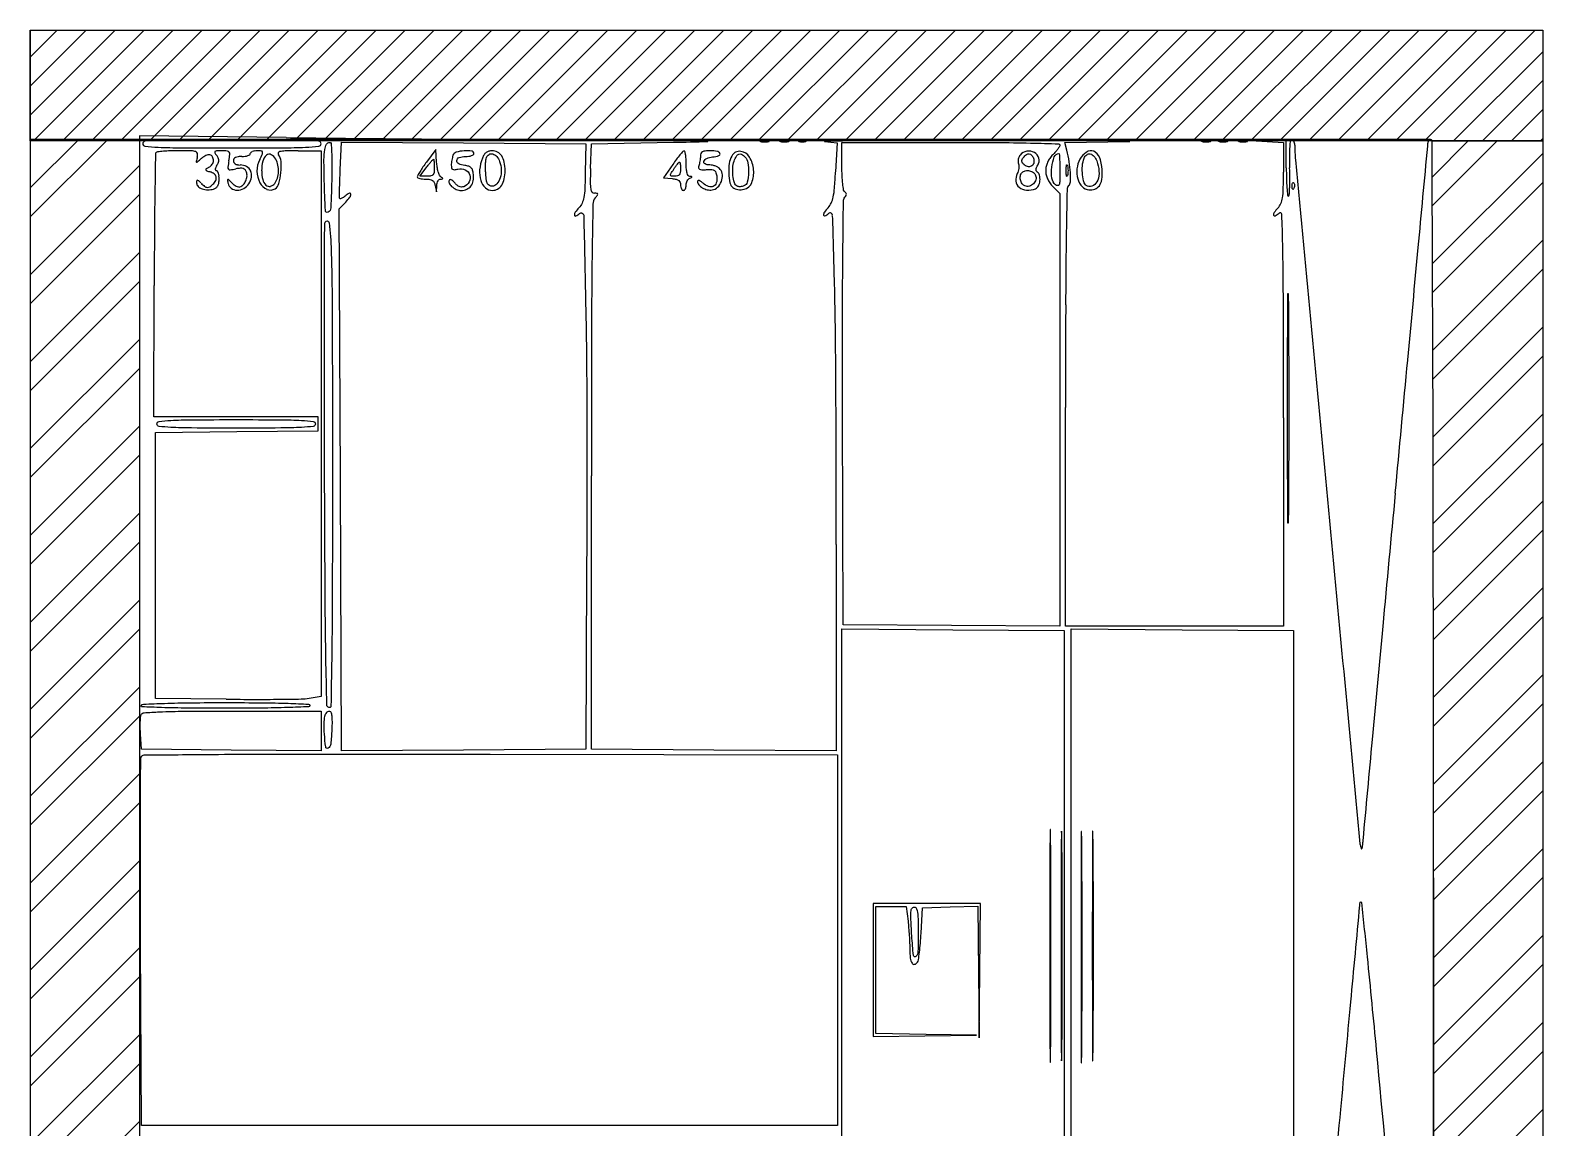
# Model space of a CAD drawing. Header units: inches. Extents: x -279 to 561, y -345 to 342.
# Drawn here: x -248.287 to -245.519, y -284.789 to -282.78 of the extents above; entities that cross this region are included whole.
import ezdxf

# ---------------------------------------------------------------- set-up
doc = ezdxf.new("R2010")
doc.units = ezdxf.units.IN
doc.header["$LTSCALE"] = 0.5
doc.header["$MEASUREMENT"] = 0
doc.layers.add('0_Hatch_Pattern', color=7, linetype='Continuous')
doc.layers.add('model', color=250, linetype='Continuous')

msp = doc.modelspace()

# ---------------------------------------------------------------- hatches: boundary and pattern name
at = {"layer": '0_Hatch_Pattern', "ltscale": 0.5, "transparency": 33554572}
h = msp.add_hatch(dxfattribs=at)
h.set_pattern_fill('ANSI31', color=256, scale=0.3)
h.set_pattern_definition([(45, (-31.89357, -25.547862), (-0.0265165043, 0.0265165043), [])])
h.paths.add_polyline_path([(-248.2866, -282.7799), (-248.2866, -282.9825), (-245.5187, -282.9825), (-245.5187, -282.7799)])
h = msp.add_hatch(dxfattribs=at)
h.set_pattern_fill('ANSI32', color=256, scale=0.3)
h.set_pattern_definition([(45, (-31.89357, -24.99156), (-0.079549513, 0.079549513), []), (45, (-31.84054, -24.99156), (-0.079549513, 0.079549513), [])])
h.paths.add_polyline_path([(-248.0866, -282.9799), (-248.2866, -282.9799), (-248.2866, -285.8107), (-248.0866, -285.8107)])
h.paths.add_polyline_path([(-245.5187, -282.9825), (-245.7213, -282.9825, -0.000029), (-245.72, -283.3192, -0.000709), (-245.719, -283.7348, -0.000249), (-245.7187, -284.3312), (-245.7187, -285.8107), (-245.5187, -285.8107)])

# ---------------------------------------------------------------- linework, layer by layer
at = {"ltscale": 0.5}
for p, q in [((-248.2866, -282.7799), (-248.2866, -286.0107)), ((-248.2866, -282.7799), (-245.5187, -282.7799)), ((-245.5187, -282.7799), (-245.5187, -286.0107)), ((-245.7239, -282.9799), (-248.2866, -282.9799)), ((-248.2866, -282.9799), (-245.7239, -282.9799)), ((-248.0866, -282.973), (-248.0866, -285.8107)), ((-245.7187, -284.3315), (-245.7187, -285.8107))]:
    msp.add_line(p, q, dxfattribs=at)
for p, q in [((-246.0204, -282.9809), (-246.0528, -282.9819)), ((-246.0528, -282.9819), (-246.023, -282.9837)), ((-246.023, -282.9837), (-245.9932, -282.9856)), ((-245.988, -282.9799), (-246.0204, -282.9809)), ((-245.9932, -282.9856), (-245.9932, -283.0399)), ((-245.988, -283.0317), (-245.988, -282.9799)), ((-247.7965, -283.0006), (-247.7544, -283.0006)), ((-247.7544, -283.0006), (-247.7544, -283.5002)), ((-248.0602, -283.4875), (-248.0598, -283.2472)), ((-247.9099, -283.4875), (-248.0602, -283.4875)), ((-247.7596, -283.4875), (-247.9099, -283.4875)), ((-247.7596, -283.5004), (-247.7596, -283.4875)), ((-246.3921, -283.8708), (-246.3921, -283.4704)), ((-245.9932, -283.4895), (-245.9932, -283.8708)), ((-248.0574, -283.516), (-247.9085, -283.5147)), ((-248.0574, -283.7595), (-248.0574, -283.516)), ((-247.9085, -283.5147), (-247.7596, -283.5133)), ((-247.7596, -283.5133), (-247.7596, -283.5004)), ((-247.7544, -283.5002), (-247.7544, -283.9997)), ((-247.2597, -284.0962), (-247.2597, -283.5958)), ((-246.8116, -283.7215), (-246.8116, -284.0989)), ((-248.0574, -284.0029), (-248.0574, -283.7595)), ((-246.1926, -283.8708), (-246.3921, -283.8708)), ((-245.9932, -283.8708), (-246.1926, -283.8708)), ((-247.9279, -284.0045), (-248.0574, -284.0029)), ((-247.7544, -283.9997), (-247.7764, -284.0029)), ((-247.0357, -284.0975), (-247.2597, -284.0962)), ((-246.8116, -284.0989), (-247.0357, -284.0975)), ((-245.7187, -285.6839), (-245.7187, -284.3319))]:
    msp.add_line(p, q)
msp.add_lwpolyline([(-245.9101, -284.9879, 0.000024), (-245.8883, -284.7555, 0.000039), (-245.8699, -284.5587, 0.000002), (-245.8534, -284.3816, 0.006309), (-245.853, -284.3767, -0.915989), (-245.8505, -284.3767, -0.001803), (-245.8401, -284.4759, -0.001475), (-245.8234, -284.6472, -0.000187), (-245.7887, -285.0167, -0.000215)], format="xyb")
msp.add_lwpolyline([(-248.2866, -282.7799), (-245.5187, -282.7799), (-245.5187, -282.9825), (-248.2866, -282.9825)], close=True, dxfattribs=at)
for points in [[(-247.2709, -283.0405, -0.006215), (-247.2717, -283.0702, -0.034433), (-247.2735, -283.086, -0.06516), (-247.2768, -283.0964, -0.078023), (-247.2825, -283.1049, 0.030832), (-247.2893, -283.1132, 0.191374), (-247.2907, -283.1184, 0.521327), (-247.2881, -283.1198, 0.052962), (-247.2812, -283.1152, -0.626556), (-247.2738, -283.1185, -0.001311), (-247.2702, -283.2801, -0.004386), (-247.268, -283.4856, -0.001705), (-247.2685, -283.7698), (-247.2701, -284.0962), (-247.4935, -284.0975), (-247.7169, -284.0989), (-247.7191, -283.6028), (-247.7214, -283.1068), (-247.7093, -283.0944, 0.029509), (-247.7016, -283.0854, 0.18901), (-247.7, -283.0798, 0.537082), (-247.7027, -283.0783, 0.04936), (-247.7104, -283.0835, -0.023749), (-247.7136, -283.0859, -0.038019), (-247.7165, -283.0876, -0.044535), (-247.7189, -283.0885, -0.297116), (-247.72, -283.0881, -0.174564), (-247.7207, -283.0863, -0.001541), (-247.7205, -283.0718, -0.005086), (-247.7201, -283.0551, -0.003232), (-247.7193, -283.0355), (-247.7169, -282.985), (-247.4935, -282.9863), (-247.2701, -282.9877)], [(-246.4024, -282.99, -0.136446), (-246.4032, -282.9927, -0.021006), (-246.4062, -282.9973, -0.022135), (-246.4104, -283.0026, -0.017608), (-246.4154, -283.0079, 0.043934), (-246.4209, -283.0144, 0.047358), (-246.4249, -283.0217, 0.049221), (-246.4275, -283.0293, 0.055998), (-246.4283, -283.0369, 0.055998), (-246.4275, -283.0445, 0.049221), (-246.4249, -283.0521, 0.047358), (-246.4209, -283.0593, 0.043934), (-246.4154, -283.0658), (-246.4024, -283.0788), (-246.4024, -283.4749), (-246.4024, -283.871), (-246.6006, -283.8696), (-246.7987, -283.8683), (-246.7999, -283.4802, -0.000877), (-246.8001, -283.3071, -0.002515), (-246.7995, -283.1869, -0.000575), (-246.7984, -283.0928, -0.171642), (-246.7958, -283.0857, 0.049512), (-246.7937, -283.0826, 0.126872), (-246.793, -283.08, 0.159766), (-246.7938, -283.0778, 0.093662), (-246.7959, -283.0759, -0.21498), (-246.7981, -283.0726, -0.013835), (-246.7997, -283.061, -0.017754), (-246.8009, -283.0462, -0.010963), (-246.8013, -283.0288), (-246.8013, -282.9851), (-246.6019, -282.9851, -0.001884), (-246.5187, -282.9854, -0.004313), (-246.456, -282.9864, -0.000911), (-246.4046, -282.9878, -0.40591)], [(-246.142, -282.9835, 0.037336), (-246.1381, -282.9842, 0.029507), (-246.1337, -282.9844, 0.030339), (-246.1296, -282.9841, 0.06278), (-246.1265, -282.9833, 0.31318), (-246.1259, -282.9824, 0.333666), (-246.1266, -282.9815, 0.052471), (-246.1301, -282.981, 0.014395), (-246.1357, -282.9809, 0.012823), (-246.1412, -282.9811, 0.080377), (-246.144, -282.9818, 0.597527), (-246.144, -282.9826, 0.087174)], [(-246.111, -282.9835, 0.037336), (-246.107, -282.9842, 0.029507), (-246.1026, -282.9844, 0.030339), (-246.0985, -282.9841, 0.06278), (-246.0954, -282.9833, 0.31318), (-246.0948, -282.9824, 0.333666), (-246.0955, -282.9815, 0.052471), (-246.099, -282.981, 0.014395), (-246.1046, -282.9809, 0.012823), (-246.1101, -282.9811, 0.080377), (-246.1129, -282.9818, 0.597527), (-246.113, -282.9826, 0.087174)], [(-246.0747, -282.9835, 0.037336), (-246.0707, -282.9842, 0.029507), (-246.0664, -282.9844, 0.030339), (-246.0623, -282.9841, 0.06278), (-246.0592, -282.9833, 0.31318), (-246.0586, -282.9824, 0.333666), (-246.0592, -282.9815, 0.052471), (-246.0627, -282.981, 0.014395), (-246.0683, -282.9809, 0.012823), (-246.0739, -282.9811, 0.080377), (-246.0766, -282.9818, 0.597527), (-246.0767, -282.9826, 0.087174)], [(-245.9741, -283.0689, -0.054073), (-245.9753, -283.0711, -0.470617), (-245.9762, -283.0712, -0.168741), (-245.977, -283.0697, -0.018894), (-245.9773, -283.0658, -0.028489), (-245.9772, -283.0622, -0.077125), (-245.9766, -283.0597, -0.208169), (-245.9757, -283.0588, -0.296942), (-245.9746, -283.059, -0.126455), (-245.9736, -283.0607, -0.060344), (-245.9731, -283.0632, -0.05415), (-245.9733, -283.0661, -0.051402)], [(-247.7337, -283.5734, -0.000558), (-247.7339, -283.8057, -0.003068), (-247.735, -283.9309, -0.000969), (-247.7364, -284.0171, -0.50612), (-247.7401, -284.0198, -0.316939), (-247.7439, -284.0147, -0.000929), (-247.7456, -283.928, -0.003068), (-247.747, -283.8035, -0.00059), (-247.748, -283.5778, -0.00053), (-247.7483, -283.4086, -0.000865), (-247.7482, -283.2652, -0.000084), (-247.7478, -283.1368, -0.090631), (-247.7468, -283.1314, -0.78309), (-247.7397, -283.1323, -0.022517), (-247.7359, -283.1831, -0.006776), (-247.734, -283.2973, -0.000662)], [(-245.9842, -283.6598, -0.007809), (-245.9847, -283.6821, -0.977051), (-245.9852, -283.6821, -0.001583), (-245.9855, -283.6067, -0.000316), (-245.9856, -283.472, -0.000316), (-245.9855, -283.3373, -0.001583), (-245.9852, -283.2619, -0.977051), (-245.9847, -283.2619, -0.007809), (-245.9842, -283.2842, -0.001197), (-245.9837, -283.3697, -0.000702), (-245.9836, -283.472, -0.000702), (-245.9837, -283.5743, -0.001197)], [(-247.7648, -283.5005, -0.377872), (-247.7687, -283.505, -0.018035), (-247.7902, -283.5069, -0.011896), (-247.8279, -283.508, -0.001485), (-247.9098, -283.5083, -0.001485), (-247.9917, -283.508, -0.011896), (-248.0294, -283.5069, -0.018035), (-248.0509, -283.505, -0.377872), (-248.0548, -283.5005, -0.377872), (-248.0509, -283.496, -0.018035), (-248.0294, -283.4941, -0.011896), (-247.9917, -283.493, -0.001485), (-247.9098, -283.4927, -0.001485), (-247.8279, -283.493, -0.011896), (-247.7902, -283.4941, -0.018035), (-247.7687, -283.496, -0.377872)], [(-247.7751, -284.0159, -0.402275), (-247.7774, -284.0183, -0.001919), (-247.8153, -284.0197, -0.006002), (-247.8637, -284.0208, -0.002312), (-247.9308, -284.0211, -0.002198), (-247.9989, -284.0208, -0.006291), (-248.0463, -284.0198, -0.00262), (-248.082, -284.0184, -0.572542), (-248.0833, -284.0159, -0.248945), (-248.0792, -284.0135, -0.002006), (-248.0407, -284.0121, -0.005831), (-247.9924, -284.011, -0.002483), (-247.9276, -284.0107, -0.002364), (-247.8619, -284.011, -0.006124), (-247.8145, -284.012, -0.001994), (-247.7774, -284.0135, -0.401986)], [(-247.7544, -284.0626), (-247.7544, -284.0989), (-247.9189, -284.0975), (-248.0833, -284.0962), (-248.0849, -284.0683, -0.010214), (-248.0853, -284.0571, -0.01212), (-248.0852, -284.0465, -0.010984), (-248.0847, -284.0377, -0.072652), (-248.0838, -284.0333, -0.289075), (-248.0784, -284.0293, -0.009022), (-248.05, -284.0276, -0.00914), (-248.0046, -284.0265, -0.001532), (-247.9177, -284.0262), (-247.7544, -284.0262)], [(-247.7347, -284.06, -0.014362), (-247.7367, -284.0866, -0.232536), (-247.7413, -284.094, -0.543394), (-247.746, -284.0918, -0.019218), (-247.7482, -284.0683, -0.014758), (-247.7488, -284.0483, -0.054697), (-247.7474, -284.0358, -0.110296), (-247.7441, -284.0288, -0.231704), (-247.7388, -284.0262, -0.33672), (-247.7364, -284.028, -0.038053), (-247.735, -284.035, -0.029531), (-247.7344, -284.0455, -0.011696)], [(-246.8091, -284.4458), (-246.8091, -284.7851), (-247.4462, -284.7851), (-248.0833, -284.7851), (-248.0847, -284.451, -0.000703), (-248.085, -284.3224, -0.001139), (-248.0849, -284.2131, -0.000145), (-248.0845, -284.1158, -0.09053), (-248.0835, -284.1104, -0.308157), (-248.0781, -284.1066, -0.000482), (-247.9533, -284.1055, -0.00215), (-247.7747, -284.1048, -0.000395), (-247.445, -284.1052), (-246.8091, -284.1065)], [(-246.4207, -284.4562, 0.000311), (-246.4206, -284.5927, 0.00156), (-246.4203, -284.6691, 0.977385), (-246.4198, -284.6692, 0.007694), (-246.4193, -284.6465, 0.001179), (-246.4188, -284.5599, 0.000692), (-246.4187, -284.4562, 0.000692), (-246.4188, -284.3525, 0.001179), (-246.4193, -284.2658, 0.007694), (-246.4198, -284.2432, 0.977385), (-246.4203, -284.2432, 0.00156), (-246.4206, -284.3196, 0.000311)], [(-246.4, -284.4562, 0.000316), (-246.3999, -284.5908, 0.001583), (-246.3996, -284.6662, 0.977051), (-246.3991, -284.6663, 0.007809), (-246.3986, -284.6439, 0.001197), (-246.3981, -284.5585, 0.000702), (-246.398, -284.4562, 0.000702), (-246.3981, -284.3539, 0.001197), (-246.3986, -284.2684, 0.007809), (-246.3991, -284.2461, 0.977051), (-246.3996, -284.2461, 0.001583), (-246.3999, -284.3215, 0.000316)], [(-246.3637, -284.4588, 0.000312), (-246.3636, -284.5943, 0.001589), (-246.3633, -284.6698, 0.978252), (-246.3628, -284.6698, 0.007223), (-246.3623, -284.6462, 0.001172), (-246.3618, -284.5596, 0.000697), (-246.3617, -284.4564, 0.000697), (-246.3618, -284.3536, 0.001204), (-246.3623, -284.268, 0.008341), (-246.3628, -284.2467, 0.976067), (-246.3633, -284.2468, 0.001554), (-246.3636, -284.3231, 0.000314)], [(-246.343, -284.4562, 0.000316), (-246.3429, -284.5908, 0.001583), (-246.3426, -284.6662, 0.977051), (-246.3421, -284.6663, 0.007809), (-246.3416, -284.6439, 0.001197), (-246.3411, -284.5585, 0.000702), (-246.341, -284.4562, 0.000702), (-246.3411, -284.3539, 0.001197), (-246.3416, -284.2684, 0.007809), (-246.3421, -284.2461, 0.977051), (-246.3426, -284.2461, 0.001583), (-246.3429, -284.3215, 0.000316)], [(-246.7443, -284.5002), (-246.7443, -284.6219), (-246.6498, -284.6208), (-246.5552, -284.6196), (-246.6472, -284.6181), (-246.7391, -284.6165), (-246.7391, -284.5001), (-246.7391, -284.3837), (-246.7114, -284.3837), (-246.6836, -284.3837), (-246.6803, -284.4109, -0.008421), (-246.6791, -284.423, -0.00541), (-246.678, -284.4372, -0.005436), (-246.6773, -284.4511, -0.010156), (-246.677, -284.4623, 0.028188), (-246.6761, -284.4784, 0.104594), (-246.6729, -284.4879, 0.336226), (-246.6683, -284.4898, 0.186778), (-246.6631, -284.486, 0.104324), (-246.6613, -284.4814, 0.007643), (-246.6593, -284.4677, 0.010393), (-246.6576, -284.4512, 0.00768), (-246.6563, -284.4329), (-246.6537, -284.3862), (-246.6033, -284.3848), (-246.5528, -284.3833), (-246.5514, -284.5039), (-246.5499, -284.6245), (-246.5487, -284.5015), (-246.5475, -284.3785), (-246.6459, -284.3785), (-246.7443, -284.3785)], [(-246.6615, -284.4264, -0.006245), (-246.6621, -284.4665, -0.200049), (-246.666, -284.4753, -0.620769), (-246.6703, -284.4737, -0.008082), (-246.6734, -284.4376, -0.006173), (-246.6744, -284.4199, -0.008986), (-246.6749, -284.4044, -0.005185), (-246.6748, -284.3914, -0.136501), (-246.6739, -284.388, -0.25102), (-246.6688, -284.3851, -0.334822), (-246.6646, -284.388, -0.06525), (-246.6621, -284.4017, -0.013283)]]:
    msp.add_lwpolyline(points, format="xyb", close=True)
msp.add_lwpolyline([(-245.7213, -282.9825), (-245.5187, -282.9825)], dxfattribs=at)
for points in [[(-246.3947, -284.4303), (-246.3947, -284.9819), (-246.598, -284.9833), (-246.8013, -284.9846), (-246.8013, -284.4303), (-246.8013, -283.8759), (-246.598, -283.8773), (-246.3947, -283.8786)], [(-245.9751, -284.4303), (-245.9751, -284.9819), (-246.1784, -284.9833), (-246.3817, -284.9846), (-246.3817, -284.4303), (-246.3817, -283.8759), (-246.1784, -283.8773), (-245.9751, -283.8786)]]:
    msp.add_lwpolyline(points, close=True)
for centre, radius, start, end in [((-245.7789, -283.0082), 0.2035, 175.7117, 180.2089), ((-245.844, -283.0033), 0.1382, 171.1376, 175.7117), ((-245.978, -282.9824), 0.00249, 90, 171.1376), ((-245.978, -282.9831), 0.00317, 48.3107, 90), ((-245.9813, -282.9868), 0.00812, 27.6317, 48.3106), ((-245.9856, -282.989), 0.0129, 11.5357, 27.6318), ((-245.9927, -282.9905), 0.0202, 0, 11.5358), ((-245.6854, -282.9905), 0.2871, 179.9999, 185.3816), ((-4885.1851, 148.1879), 4659.4492, 354.6880303, 354.6903222), ((-245.7867, -282.9865), 0.0577, 354.6903, 359.9999), ((-245.7208, -282.9865), 0.00828, 162.339, 179.9999), ((-245.7222, -282.986), 0.00677, 141.7835, 162.3391), ((-245.7232, -282.9853), 0.00553, 118.7656, 141.7834), ((-245.7239, -282.984), 0.00411, 90, 118.7656), ((-245.7239, -282.9825), 0.00257, 0.2262, 90), ((-3148.5889, -294.4404), 2902.8902, 0.2195059, 0.2261522), ((-172.5669, -284.1726), 75.4996, 179.115312, 179.168253), ((-248.0531, -283.0069), 0.00443, 135, 179.1152), ((-248.0532, -283.0069), 0.00438, 96.056, 135.0001), ((-248.0136, -283.3799), 0.3795, 94.4463, 96.0558), ((-248.0215, -283.2787), 0.278, 91.8009, 94.4463), ((-248.0156, -283.4652), 0.4645, 90, 91.8009), ((-248.0156, -284.2885), 1.2878, 88.9295, 90), ((-245.1673, -283.0059), 0.815, 180.2088, 181.8119), ((6815.9918, 382.2332), 7093.2278, 185.38149229, 185.38653432), ((-247.3204, -283.0399), 1.3272, 358.6772, 0), ((-245.2818, -283.0317), 0.7062, 180, 181.6116), ((-246.6888, -283.0541), 0.7072, 0.2021, 1.8119), ((-238.3276, -283.2179), 9.732, 179.16831, 179.6292), ((-215.6852, -283.5956), 30.7086, 179.02192, 179.19037), ((-246.1152, -283.0678), 0.1217, 351.0466, 358.6772), ((-245.6294, -283.0415), 0.3585, 181.6117, 184.2882), ((-245.3431, -283.02), 0.6456, 184.2883, 185.5178), ((-246.6203, -283.0406), 0.639, 356.2784, 357.5173), ((-246.3385, -283.0528), 0.357, 357.5173, 0.2021), ((-233.4395, -283.3809), 13.8203, 178.82816, 179.19966), ((-245.9397, -283.1648), 0.0872, 137.0268, 144.0369), ((-246.0253, -283.0851), 0.0298, 317.0268, 336.1862), ((-246.0363, -283.0802), 0.0418, 336.1862, 351.0467), ((-245.9842, -283.0819), 0.00157, 185.5179, 269.8336), ((-245.9842, -283.082), 0.00151, 269.8335, 356.2784), ((-261.2611, -283.5751), 14.4501, 1.31366, 1.80984), ((-246.0056, -283.117), 0.00583, 144.0369, 194.4851), ((-246.0093, -283.118), 0.00194, 194.4851, 299.224), ((-246.032, -283.0774), 0.0484, 299.224, 309.6902), ((-245.9992, -283.117), 0.00299, 2.3206, 129.6902), ((-248.8306, -283.2317), 2.8367, 1.2068, 2.3206), ((-229.2879, -283.2763), 18.7719, 179.62926, 179.91116), ((-235.9614, -283.3456), 11.2981, 179.19973, 179.89301), ((-235.4469, -283.3163), 10.945, 179.19039, 179.82201), ((-250.916, -283.2757), 4.9226, 0.1113, 1.2068), ((-591.6821, -251.0136), 347.4276, 354.653982, 354.688131), ((-256.4417, -283.4646), 9.6295, 0.25004, 1.31367), ((-360.9089, -283.4894), 114.9157, 359.999968, 0.111351), ((-185.8536, -283.4704), 60.5384, 179.821969, 180.000044), ((-102.0406, -283.5957), 145.2191, 179.893007, 180.000035), ((-392.2736, -283.8807), 146.5547, 0.057014, 0.219505), ((-922.4382, -220.0623), 679.6287, 354.6333485, 354.653975), ((-315.3243, -283.7215), 68.5127, 0.000022, 0.250061), ((455.0037, -349.4606), 703.8778, 174.6333058, 174.6532447), ((22263.2932, 1838.7677), 22609.046, 185.38652764, 185.38813192), ((-845.1879, -284.3315), 599.4692, 359.9999668, 0.0570334), ((118.7871, -317.9941), 366.1919, 174.653217, 174.685761), ((-247.8654, -278.7368), 5.268, 269.3201, 269.877), ((-247.8689, -280.3513), 3.6535, 269.877, 270.6097), ((-247.8747, -279.8056), 4.1993, 270.6098, 271.1438), ((-247.7932, -283.8852), 0.1188, 271.1439, 278.1412), ((2841.2181, -571.2333), 3100.3757, 174.6856787, 174.6891165), ((-245.6905, -284.278), 0.1582, 174.6891, 177.809), ((-245.8243, -284.2664), 0.029, 185.3882, 202.5088), ((-245.8497, -284.2769), 0.00153, 202.5088, 247.895), ((-245.8501, -284.2777), 0.000621, 247.8952, 335.1135), ((-245.8561, -284.2749), 0.00726, 335.1134, 353.3747), ((-245.8979, -284.2701), 0.0494, 353.3746, 357.8089)]:
    msp.add_arc(centre, radius, start, end)
at = {"layer": 'model'}
for p, q in [((-247.8182, -282.9765), (-248.0866, -282.973)), ((-247.2612, -283.033), (-247.2597, -282.9877)), ((-247.2597, -282.9877), (-247.1095, -282.985)), ((-246.8329, -282.9837), (-246.8102, -282.9858)), ((-246.8102, -282.9858), (-246.8129, -283.0394)), ((-246.3932, -282.9853), (-246.2748, -282.9838)), ((-246.3896, -282.9994), (-246.3932, -282.9853))]:
    msp.add_line(p, q, dxfattribs=at)
for points in [[(-247.7348, -283.0481, -0.003982), (-247.7366, -283.1053, -0.269368), (-247.7416, -283.1132, -0.548569), (-247.7466, -283.1103, -0.004401), (-247.7485, -283.0552, -0.005491), (-247.7491, -283.0171, -0.036706), (-247.7477, -282.9982, -0.09591), (-247.7444, -282.9885, -0.267395), (-247.7384, -282.9851, -0.387759), (-247.7362, -282.987, -0.008608), (-247.7351, -283.0022, -0.013694), (-247.7345, -283.0221, -0.006256)], [(-246.9501, -282.9835, 0.037336), (-246.9461, -282.9842, 0.029507), (-246.9418, -282.9844, 0.030339), (-246.9377, -282.9841, 0.06278), (-246.9346, -282.9833, 0.31318), (-246.934, -282.9824, 0.333666), (-246.9346, -282.9815, 0.052471), (-246.9381, -282.981, 0.014395), (-246.9437, -282.9809, 0.012823), (-246.9493, -282.9811, 0.080377), (-246.952, -282.9818, 0.597527), (-246.9521, -282.9826, 0.087174)], [(-246.9139, -282.9835, 0.037336), (-246.9099, -282.9842, 0.029507), (-246.9055, -282.9844, 0.030339), (-246.9014, -282.9841, 0.06278), (-246.8983, -282.9833, 0.31318), (-246.8977, -282.9824, 0.333666), (-246.8984, -282.9815, 0.052471), (-246.9019, -282.981, 0.014395), (-246.9075, -282.9809, 0.012823), (-246.913, -282.9811, 0.080377), (-246.9158, -282.9818, 0.597527), (-246.9159, -282.9826, 0.087174)], [(-246.8803, -282.9833, 0.057986), (-246.8773, -282.9841, 0.037979), (-246.8738, -282.9844, 0.037979), (-246.8703, -282.9841, 0.057986), (-246.8673, -282.9833, 0.174857), (-246.8662, -282.9824, 0.447206), (-246.8666, -282.9815, 0.078554), (-246.8692, -282.9809, 0.017491), (-246.8738, -282.9807, 0.017491), (-246.8784, -282.9809, 0.078554), (-246.8811, -282.9815, 0.447206), (-246.8814, -282.9824, 0.174857)], [(-247.5614, -283.0211, 0.008023), (-247.5679, -283.0302, 0.011256), (-247.5733, -283.0386, 0.007722), (-247.5776, -283.0457, 0.131905), (-247.5783, -283.0483, 0.283543), (-247.5773, -283.0499, 0.049585), (-247.5738, -283.0512, 0.040991), (-247.5689, -283.0521, 0.025901), (-247.5631, -283.0524, -0.038366), (-247.5555, -283.053, -0.109471), (-247.5507, -283.0549, -0.131402), (-247.5476, -283.0584, -0.067193), (-247.5457, -283.0641), (-247.5434, -283.0757), (-247.5427, -283.0641, -0.053009), (-247.542, -283.0596, -0.069322), (-247.5403, -283.0558, -0.085701), (-247.5381, -283.0533, -0.168427), (-247.5355, -283.0523, 0.025133), (-247.5325, -283.0522, 0.356092), (-247.5318, -283.0514, 0.261645), (-247.5323, -283.0504, 0.017601), (-247.5352, -283.0484, -0.152792), (-247.5377, -283.0454, -0.029537), (-247.54, -283.0388, -0.02895), (-247.5419, -283.0305, -0.023198), (-247.543, -283.0213), (-247.5446, -282.9982)], [(-247.5472, -283.0317, -0.030112), (-247.5477, -283.0401, -0.146073), (-247.5496, -283.0444, -0.172954), (-247.5533, -283.0466, -0.046322), (-247.5603, -283.0472), (-247.5734, -283.0472), (-247.5619, -283.0317, -0.006283), (-247.5574, -283.0257, -0.009707), (-247.5533, -283.0207, -0.004544), (-247.5498, -283.0166, -0.216286), (-247.5488, -283.0162, -0.372737), (-247.5482, -283.0167, -0.010012), (-247.5477, -283.0207, -0.016148), (-247.5473, -283.0257, -0.009756)], [(-247.513, -283.0088, 0.031748), (-247.5142, -283.0127, 0.017165), (-247.5152, -283.0176, 0.017035), (-247.5159, -283.0226, 0.025674), (-247.5161, -283.027, 0.060069), (-247.5155, -283.0319, 0.203577), (-247.5137, -283.0344, 0.160167), (-247.5102, -283.0352, 0.034541), (-247.5041, -283.0341, -0.17337), (-247.4905, -283.0354, -0.205734), (-247.4821, -283.0449, -0.209048), (-247.4833, -283.0575, -0.176422), (-247.4934, -283.0663, -0.096986), (-247.4975, -283.067, -0.08991), (-247.5016, -283.0662, -0.080635), (-247.5056, -283.0638, -0.059716), (-247.509, -283.0601, 0.03841), (-247.512, -283.0567, 0.062557), (-247.515, -283.0544, 0.089146), (-247.5176, -283.0534, 0.246231), (-247.5194, -283.054, 0.3138), (-247.5203, -283.0591, 0.102731), (-247.5155, -283.0657, 0.078174), (-247.5069, -283.0712, 0.104976), (-247.498, -283.0731, 0.102381), (-247.4878, -283.071, 0.128963), (-247.4802, -283.0651, 0.11692), (-247.476, -283.0557, 0.074706), (-247.4756, -283.0437, 0.044786), (-247.4771, -283.0363, 0.121441), (-247.4798, -283.0317, 0.123482), (-247.4843, -283.029, 0.047088), (-247.4915, -283.0275, -0.083971), (-247.5025, -283.0243, -0.309201), (-247.5059, -283.0184, -0.299611), (-247.5016, -283.0129, -0.082192), (-247.4902, -283.011, 0.031626), (-247.4843, -283.0106, 0.048861), (-247.4792, -283.0095, 0.06271), (-247.4758, -283.0078, 0.254951), (-247.4747, -283.0058, 0.372657), (-247.4788, -283.001, 0.055675), (-247.4925, -283.0006, 0.051332), (-247.5069, -283.0032, 0.23433)], [(-247.4593, -283.0139, 0.068152), (-247.4642, -283.0354, 0.097844), (-247.4622, -283.0548, 0.13223), (-247.4538, -283.0681, 0.188673), (-247.441, -283.0731, 0.127898), (-247.4313, -283.0706, 0.123276), (-247.4238, -283.0636, 0.094002), (-247.4192, -283.0522, 0.049147), (-247.4177, -283.0369, 0.049007), (-247.4192, -283.0215, 0.095665), (-247.4239, -283.0101, 0.125152), (-247.4314, -283.0031, 0.124489), (-247.4413, -283.0006, 0.064228), (-247.4475, -283.0014, 0.095469), (-247.4524, -283.0038, 0.090424), (-247.4562, -283.0079, 0.052418)], [(-247.4276, -283.02, -0.083144), (-247.4246, -283.0349, -0.08126), (-247.4266, -283.0501, -0.100265), (-247.4326, -283.0613, -0.223275), (-247.4412, -283.0654, -0.111393), (-247.4464, -283.0642, -0.163027), (-247.4497, -283.061, -0.085694), (-247.4517, -283.0547, -0.016771), (-247.453, -283.0428, -0.013028), (-247.4534, -283.0336, -0.014378), (-247.4533, -283.0247, -0.01386), (-247.4528, -283.0171, -0.068349), (-247.4519, -283.013, -0.16818), (-247.447, -283.0072, -0.208171), (-247.4401, -283.0063, -0.147134), (-247.4329, -283.011, -0.085115)], [(-247.1108, -283.0254), (-247.1276, -283.0498), (-247.1121, -283.0515, -0.03536), (-247.1047, -283.0528, -0.100003), (-247.1, -283.055, -0.137203), (-247.0975, -283.0584, -0.095556), (-247.0965, -283.0631, 0.049662), (-247.0962, -283.0669, 0.069653), (-247.095, -283.0702, 0.089815), (-247.0933, -283.0724, 0.186066), (-247.0914, -283.0731, 0.184457), (-247.0894, -283.0724, 0.090315), (-247.0877, -283.0702, 0.070178), (-247.0866, -283.067, 0.050201), (-247.0862, -283.0632, -0.060204), (-247.0857, -283.0592, -0.059088), (-247.0843, -283.0554, -0.064373), (-247.0822, -283.0524, -0.113869), (-247.0797, -283.0507, 0.009076), (-247.0763, -283.0492, 0.295955), (-247.0758, -283.0485, 0.382689), (-247.0763, -283.0479, 0.011437), (-247.0797, -283.0477, -0.243429), (-247.0825, -283.046, -0.071645), (-247.0845, -283.0413, -0.04693), (-247.0858, -283.034, -0.019731), (-247.0862, -283.0239, 0.015676), (-247.0865, -283.015, 0.02591), (-247.0873, -283.0075, 0.023946), (-247.0885, -283.0019, 0.351398), (-247.0901, -283.0008, 0.200182), (-247.0923, -283.0018, 0.009571), (-247.0977, -283.0081, 0.014425), (-247.104, -283.016, 0.009769)], [(-247.0965, -283.0343, -0.044897), (-247.0971, -283.0404, -0.125876), (-247.0989, -283.0443, -0.150016), (-247.1021, -283.0465, -0.073843), (-247.107, -283.0472, -0.026877), (-247.1132, -283.0469, -0.339879), (-247.1148, -283.0454, -0.176452), (-247.1142, -283.0426, -0.008555), (-247.109, -283.0343, -0.010058), (-247.1056, -283.0293, -0.015018), (-247.1024, -283.0251, -0.009941), (-247.0997, -283.0219, -0.215939), (-247.0985, -283.0213, -0.34713), (-247.0978, -283.022, -0.020387), (-247.0971, -283.0251, -0.023733), (-247.0967, -283.0293, -0.014471)], [(-247.0603, -283.0106, -0.024593), (-247.0605, -283.0149, -0.016919), (-247.0612, -283.0198, -0.017093), (-247.0621, -283.0245, -0.033016), (-247.0632, -283.0282, 0.129239), (-247.0636, -283.0318, 0.247925), (-247.062, -283.0341, 0.106319), (-247.0576, -283.0352, 0.018501), (-247.049, -283.0351, -0.025565), (-247.0393, -283.0351, -0.142226), (-247.0344, -283.0368, -0.170019), (-247.0317, -283.0407, -0.040515), (-247.0302, -283.0486, -0.102961), (-247.0311, -283.0595, -0.215126), (-247.0367, -283.0658, -0.20158), (-247.0454, -283.0661, -0.09207), (-247.0553, -283.06, 0.027444), (-247.0592, -283.0569, 0.065998), (-247.0625, -283.0551, 0.155849), (-247.0645, -283.055, 0.341011), (-247.0655, -283.0562, 0.170241), (-247.0632, -283.0626, 0.089231), (-247.0567, -283.0683, 0.079714), (-247.0478, -283.0719, 0.091298), (-247.0387, -283.0722, 0.157934), (-247.0288, -283.0674, 0.106776), (-247.0219, -283.057, 0.107456), (-247.0198, -283.0447, 0.161698), (-247.0238, -283.0346, 0.076831), (-247.0273, -283.0315, 0.044452), (-247.0322, -283.0289, 0.043194), (-247.0378, -283.0271, 0.055304), (-247.0432, -283.0265, -0.106231), (-247.0518, -283.0247, -0.393329), (-247.0537, -283.02, -0.21045), (-247.0486, -283.0147, -0.068044), (-247.0379, -283.0119, 0.047096), (-247.0264, -283.0095, 0.430715), (-247.0245, -283.0054, 0.271207), (-247.0291, -283.0016, 0.037357), (-247.0422, -283.0006, 0.022835), (-247.0515, -283.001, 0.102868), (-247.0566, -283.0026, 0.172555), (-247.0593, -283.0057, 0.096789)], [(-247.003, -283.0103, 0.088448), (-247.0074, -283.0239, 0.044087), (-247.0083, -283.042, 0.043167), (-247.0062, -283.059, 0.16852), (-247.0008, -283.0679, 0.084761), (-246.9969, -283.0702, 0.050148), (-246.9916, -283.0715, 0.047563), (-246.9858, -283.0719, 0.052514), (-246.9803, -283.0711, 0.239757), (-246.9664, -283.059, 0.117997), (-246.9629, -283.0353, 0.114693), (-246.9704, -283.0121, 0.224736), (-246.9863, -283.0016, 0.074976), (-246.9913, -283.0016, 0.081832), (-246.9959, -283.0032, 0.080399), (-246.9999, -283.0061, 0.069142)], [(-246.9784, -283.012, -0.159971), (-246.9732, -283.0224, -0.047322), (-246.9721, -283.0405, -0.046504), (-246.9744, -283.0579, -0.25009), (-246.9805, -283.0648, -0.041323), (-246.9839, -283.0658, -0.040474), (-246.9875, -283.0663, -0.043442), (-246.9908, -283.0661, -0.105215), (-246.993, -283.0653, -0.181372), (-246.9979, -283.059, -0.045209), (-247.0006, -283.046, -0.045533), (-247.001, -283.0316, -0.075175), (-246.9985, -283.0197, -0.036007), (-246.9941, -283.0103, -0.176632), (-246.9898, -283.0066, -0.229398), (-246.9849, -283.007, -0.061981)], [(-246.4749, -283.0083, 0.068307), (-246.4771, -283.0119, 0.054783), (-246.4785, -283.0162, 0.056284), (-246.4789, -283.0205, 0.085839), (-246.4781, -283.0242, -0.078797), (-246.4773, -283.0281, -0.042976), (-246.4775, -283.033, -0.041487), (-246.4785, -283.038, -0.051449), (-246.4803, -283.0424, 0.153209), (-246.4829, -283.0561, 0.193585), (-246.4768, -283.0674, 0.159973), (-246.4634, -283.0726, 0.105665), (-246.4469, -283.07, 0.195693), (-246.4416, -283.065, 0.082517), (-246.4389, -283.0554, 0.082829), (-246.4395, -283.0454, 0.199777), (-246.4438, -283.0395, -0.157336), (-246.4455, -283.0375, -0.117907), (-246.4459, -283.0347, -0.081479), (-246.445, -283.031, -0.039166), (-246.4428, -283.0267, 0.208907), (-246.4409, -283.0141, 0.198945), (-246.4489, -283.0038, 0.17469), (-246.4628, -283.0013, 0.178363)], [(-246.4508, -283.0139, -0.129423), (-246.4499, -283.0219, -0.191633), (-246.4534, -283.028, -0.202172), (-246.46, -283.0298, -0.140874), (-246.467, -283.0267, -0.045192), (-246.4707, -283.023, -0.136007), (-246.4721, -283.0199, -0.152139), (-246.4716, -283.0167, -0.061456), (-246.4692, -283.0129, -0.062402), (-246.4636, -283.0076, -0.172937), (-246.4585, -283.0061, -0.202562), (-246.4542, -283.0083, -0.087414)], [(-246.4024, -283.0375, -0.005928), (-246.4026, -283.0556, -0.068768), (-246.4038, -283.0626, -0.346422), (-246.4063, -283.0643, -0.159132), (-246.4102, -283.0628, -0.186829), (-246.4169, -283.0508, -0.062064), (-246.4172, -283.0303, -0.066411), (-246.4126, -283.0117, -0.308482), (-246.404, -283.0058, -0.397239), (-246.4034, -283.0064, -0.002335), (-246.4029, -283.0151, -0.007648), (-246.4025, -283.0254, -0.004593)], [(-246.3633, -283.0121, 0.104902), (-246.3704, -283.0288, 0.093532), (-246.3705, -283.0476, 0.106651), (-246.364, -283.0632, 0.181913), (-246.3525, -283.0712, 0.106606), (-246.3408, -283.0716, 0.162948), (-246.332, -283.0667, 0.129748), (-246.3265, -283.0565, 0.057477), (-246.3247, -283.0411, 0.065572), (-246.3279, -283.0173, 0.167746), (-246.3375, -283.0031, 0.269689), (-246.3503, -283.0015, 0.13842)], [(-246.335, -283.0191, -0.072807), (-246.3308, -283.0379, -0.107521), (-246.3332, -283.0546, -0.169508), (-246.3411, -283.0641, -0.231436), (-246.3521, -283.0651, -0.225778), (-246.3578, -283.0591, -0.05091), (-246.3609, -283.0448, -0.049558), (-246.3611, -283.0283, -0.070376), (-246.3579, -283.014, -0.13827), (-246.3532, -283.0077, -0.221994), (-246.3467, -283.0063, -0.166795), (-246.34, -283.0104, -0.082026)], [(-246.4468, -283.0456, -0.15833), (-246.4464, -283.0536, -0.131678), (-246.4507, -283.0611, -0.131678), (-246.4582, -283.0654, -0.15833), (-246.4663, -283.065, -0.14893), (-246.4715, -283.0609, -0.101316), (-246.4746, -283.0539, -0.10129), (-246.4746, -283.0462, -0.148769), (-246.4715, -283.0403, -0.148769), (-246.4656, -283.0372, -0.10129), (-246.4579, -283.0372, -0.101316), (-246.4509, -283.0403, -0.14893)], [(-246.3885, -283.0459, -0.161593), (-246.3894, -283.0473, -0.542911), (-246.3902, -283.047, -0.052887), (-246.3907, -283.0434, -0.011065), (-246.3909, -283.0369, -0.011065), (-246.3907, -283.0304, -0.052887), (-246.3902, -283.0267, -0.542911), (-246.3894, -283.0265, -0.161593), (-246.3885, -283.0278, -0.039571), (-246.3878, -283.0319, -0.024357), (-246.3875, -283.0369, -0.024357), (-246.3878, -283.0418, -0.039571)]]:
    msp.add_lwpolyline(points, format="xyb", close=True, dxfattribs=at)
for centre, radius, start, end in [((-248.0762, -282.9877), 0.00455, 96.1025, 180), ((-248.0762, -282.9877), 0.00455, 180, 263.8975), ((-248.0325, -283.3965), 0.4157, 92.7263, 96.1026), ((-248.0325, -282.5789), 0.4157, 263.8974, 267.2737), ((-248.0048, -283.9781), 0.998, 90.2984, 92.7263), ((-248.0048, -281.9972), 0.998, 267.2737, 269.7016), ((-247.9176, -300.7232), 17.7433, 90, 90.2984), ((-247.9176, -265.2521), 17.7433, 269.7016, 270), ((-247.9176, -300.7232), 17.7433, 89.7016, 90), ((-247.9176, -265.2521), 17.7433, 270, 270.2984), ((-247.8303, -283.9781), 0.998, 87.2737, 89.7016), ((-247.8303, -281.9972), 0.998, 270.2984, 272.7263), ((-247.2862, -241.4131), 41.5668, 269.26663, 269.4376), ((-247.8027, -283.3965), 0.4157, 83.8974, 87.2737), ((-247.8027, -282.5789), 0.4157, 272.7263, 276.1026), ((-247.7589, -282.9877), 0.00455, 360, 83.8975), ((-247.7589, -282.9877), 0.00455, 276.1025, 0), ((-246.7738, -189.2092), 93.7731, 269.437649, 269.530697), ((-246.7591, -187.4073), 95.5751, 269.530721, 269.62354), ((-247.0484, -231.4461), 51.5353, 269.62352, 269.77088), ((-247.8658, -435.8505), 152.8707, 89.711069, 89.770886), ((-247.2235, -276.6638), 6.3222, 271.03337, 271.59831), ((-247.106, -285.1754), 2.1936, 88.4635, 89.7111), ((-247.0472, -282.983), 0.000488, 271.5984, 88.4636), ((-246.8329, -282.9833), 0.000403, 90.4076, 264.9283), ((-246.4944, -330.5727), 47.591, 90.30329, 90.40756), ((-246.6026, -310.126), 27.144, 90.07592, 90.30327), ((-246.5568, -344.6901), 61.7081, 89.952826, 90.075897), ((-246.5693, -359.933), 76.951, 89.858226, 89.952878), ((-246.4191, -299.2085), 16.2263, 89.55801, 89.85824), ((-246.2973, -283.4208), 0.4382, 87.0621, 89.558), ((-246.2748, -282.9835), 0.000289, 270.7237, 87.062), ((-247.992, -283.0271), 0.0263, 71.3756, 88.9296), ((-247.985, -283.0063), 0.00435, 9.1179, 71.3756), ((-247.7149, -283.0789), 0.2743, 165.9429, 167.5964), ((-247.9819, -283.0202), 0.000976, 167.5964, 255.2827), ((-247.9817, -283.0194), 0.00184, 255.2827, 310.4879), ((-247.997, -283.0083), 0.0165, 345.9429, 9.1179), ((-248.3664, -282.5687), 0.5943, 310.488, 311.4288), ((-247.9505, -283.04), 0.0341, 115.2132, 131.4287), ((-247.9602, -283.0194), 0.0114, 78.5167, 115.2132), ((-247.9593, -283.0152), 0.00718, 29.2327, 78.5167), ((-247.968, -283.0151), 0.0176, 324.3905, 337.1141), ((-247.9657, -283.0188), 0.0145, 0, 29.2327), ((-247.9592, -283.0188), 0.008, 337.114, 360), ((-247.9474, -283.0034), 0.00176, 130.437, 210.3981), ((-247.9193, -282.9869), 0.0343, 210.3981, 219.6902), ((-247.9453, -283.0058), 0.00501, 92.584, 130.4369), ((-247.9667, -283.0262), 0.0273, 28.1271, 39.6901), ((-247.9361, -283.2092), 0.2085, 90, 92.584), ((-247.9766, -283.0073), 0.0372, 328.0148, 337.3272), ((-247.9506, -283.0177), 0.00908, 1.8651, 28.1271), ((-247.9517, -283.0177), 0.0101, 337.3271, 1.865), ((-247.9361, -283.12), 0.1194, 85.118, 90), ((-247.9263, -283.0059), 0.0049, 35.6863, 85.1179), ((-247.6645, -283.0672), 0.2631, 169.3747, 171.9905), ((-248.1081, -282.984), 0.1882, 349.3748, 352.9028), ((-247.9272, -283.0066), 0.00595, 352.9028, 35.6862), ((-247.909, -283.0188), 0.00592, 145.4058, 180), ((-247.9089, -283.0188), 0.00606, 179.9999, 211.8361), ((-247.9076, -283.0179), 0.00762, 211.8361, 238.6768), ((-247.9077, -283.0197), 0.00755, 116.565, 145.4058), ((-247.9042, -283.0267), 0.0153, 97.6992, 116.565), ((-247.8994, -283.0621), 0.0511, 90, 97.6993), ((-247.8994, -282.9638), 0.0472, 270, 277.2458), ((-247.8968, -282.9844), 0.0264, 277.2458, 288.435), ((-247.8933, -282.9948), 0.0154, 288.4349, 302.7882), ((-247.8863, -283.0058), 0.00237, 302.7884, 0), ((-247.8813, -283.0058), 0.00259, 130.0364, 180), ((-247.8762, -283.0119), 0.0106, 112.4235, 130.0365), ((-247.8733, -283.0188), 0.0181, 99.0193, 112.4235), ((-247.8713, -283.0313), 0.0307, 90, 99.0192), ((-247.8249, -283.0375), 0.0468, 153.487, 180.612), ((-247.8713, -283.0815), 0.0809, 84.5221, 89.9999), ((-248.1709, -282.8649), 0.3399, 333.4869, 335.4448), ((-247.8638, -283.0034), 0.00243, 15.9162, 84.5221), ((-247.7898, -283.0373), 0.0734, 165.9796, 180), ((-247.8663, -283.0041), 0.00494, 335.4447, 15.9162), ((-247.841, -283.0245), 0.0205, 129.8461, 165.9795), ((-247.8492, -283.0147), 0.00782, 62.5555, 129.846), ((-247.8545, -283.025), 0.0194, 28.1549, 62.5554), ((-247.8746, -283.0357), 0.0422, 12.1597, 28.155), ((-247.8298, -283.0058), 0.0034, 155.2685, 219.6903), ((-247.8289, -283.0062), 0.00435, 101.5787, 155.2686), ((-247.8486, -283.0214), 0.021, 4.0445, 39.6902), ((-247.8188, -283.0558), 0.0549, 91.1086, 101.5787), ((-247.9494, -283.0285), 0.1221, 354.3439, 4.0446), ((-247.7965, -284.2097), 1.2091, 90, 91.1086), ((-246.621, -283.0589), 0.2389, 9.2331, 14.4051), ((-246.5649, -283.0497), 0.182, 2.8911, 9.233), ((-247.9637, -283.035), 0.00152, 124.2425, 197.1816), ((-247.9628, -283.0347), 0.00241, 197.1817, 249.4225), ((-247.929, -283.0859), 0.0631, 119.2326, 124.2425), ((-247.9176, -282.9142), 0.1312, 249.4224, 252.3911), ((-247.9685, -283.0154), 0.0177, 299.2326, 312.4329), ((-247.9644, -283.0618), 0.0237, 52.4114, 72.3912), ((-247.9702, -283.0136), 0.0202, 312.433, 324.3905), ((-247.9557, -283.0504), 0.00936, 12.4768, 52.4114), ((-247.9386, -283.0351), 0.0096, 154.8849, 174.3499), ((-247.9455, -283.0344), 0.00276, 174.3497, 216.2263), ((-247.9461, -283.0349), 0.00197, 216.2263, 270.0001), ((-247.912, -283.0476), 0.039, 148.0148, 154.8847), ((-247.9561, -283.0505), 0.0098, 333.6828, 12.4768), ((-247.9461, -283.0393), 0.00241, 33.8165, 90), ((-247.9563, -283.0461), 0.0147, 18.9772, 33.8164), ((-247.9662, -283.0495), 0.0252, 7.4803, 18.9772), ((-247.9856, -283.0521), 0.0447, 360, 7.4804), ((-247.9206, -283.0312), 0.00451, 171.9905, 220.2826), ((-247.9213, -283.0318), 0.00359, 220.2826, 277.6126), ((-247.9423, -282.8743), 0.1625, 277.6126, 281.31), ((-247.9051, -283.0139), 0.0123, 238.6768, 258.9066), ((-247.8957, -283.1074), 0.0752, 95.0351, 101.3099), ((-247.9022, -282.999), 0.0276, 258.9066, 270), ((-247.9011, -283.0464), 0.014, 73.192, 95.0351), ((-247.9022, -283.0506), 0.0241, 61.3686, 90), ((-247.8993, -283.0404), 0.0077, 41.3329, 73.192), ((-247.904, -283.0446), 0.014, 20.9937, 41.333), ((-247.9164, -283.0445), 0.0267, 335.7758, 354.4354), ((-247.9065, -283.0455), 0.0166, 354.4355, 20.9936), ((-247.8989, -283.0446), 0.0173, 24.6669, 61.3685), ((-247.9127, -283.0436), 0.0314, 326.7662, 350.6097), ((-247.901, -283.0456), 0.0195, 350.6098, 24.6669), ((-247.8252, -283.0375), 0.0465, 180.6121, 207.8602), ((-247.7981, -283.0373), 0.065, 180, 194.1152), ((-247.8661, -283.0407), 0.0333, 323.8251, 342.7016), ((-247.8778, -283.037), 0.0455, 342.7017, 357.6219), ((-247.8802, -283.0369), 0.0479, 357.622, 12.1597), ((-247.9499, -283.0285), 0.1226, 344.8027, 354.3439), ((-246.0242, -283.0738), 1.2377, 178.1088, 179.2982), ((-247.9162, -282.9831), 1.1047, 355.5542, 357.0783), ((-246.5394, -283.0485), 0.1566, 356.8453, 2.8911), ((-247.9521, -283.0595), 0.0303, 172.2488, 180.0001), ((-247.9738, -283.0595), 0.00847, 180, 227.1511), ((-247.9809, -283.0555), 0.0011, 87.5444, 172.2488), ((-247.981, -283.0576), 0.00311, 47.3976, 87.5445), ((-247.9647, -283.0496), 0.0219, 227.1512, 250.3804), ((-248.0855, -283.1711), 0.1574, 45.0001, 47.3975), ((-247.9279, -283.0136), 0.0654, 225, 232.74), ((-247.9613, -283.0401), 0.032, 250.3804, 269.2783), ((-247.9618, -283.0581), 0.00946, 232.7399, 264.9801), ((-247.962, -283.0602), 0.00739, 264.9802, 303.0195), ((-247.9613, -283.0388), 0.0333, 269.2785, 287.6088), ((-247.9771, -283.0369), 0.0351, 303.0194, 315.0001), ((-247.9707, -283.0433), 0.0261, 315, 333.6828), ((-247.9559, -283.0557), 0.0156, 287.6087, 307.0344), ((-247.9538, -283.0586), 0.012, 307.0344, 330.7235), ((-247.9576, -283.0564), 0.0164, 330.7235, 350.3564), ((-247.9833, -283.0521), 0.0424, 350.3564, 360), ((-247.9247, -283.0542), 0.000874, 98.602, 188.5031), ((-247.7658, -283.0304), 0.1616, 188.5033, 190.7534), ((-247.9246, -283.0551), 0.00184, 46.1635, 98.6022), ((-247.9112, -283.058), 0.0136, 190.7533, 235.0323), ((-248.2008, -283.3428), 0.4006, 45, 46.1635), ((-247.9081, -283.0536), 0.019, 235.0324, 269.5583), ((-247.8941, -283.0361), 0.0331, 225, 233.7176), ((-247.8976, -283.0408), 0.0272, 233.7176, 243.8219), ((-247.9006, -283.0469), 0.0204, 243.8219, 255.1355), ((-247.908, -283.047), 0.0256, 269.5583, 298.3781), ((-247.9046, -283.0621), 0.00478, 255.1354, 288.435), ((-247.9078, -283.0523), 0.0151, 288.435, 316.8951), ((-247.9159, -283.0448), 0.0261, 316.8951, 335.7757), ((-247.9083, -283.0465), 0.0261, 298.378, 326.7662), ((-247.8429, -283.0469), 0.0264, 207.8602, 246.329), ((-247.8401, -283.0478), 0.0218, 194.1153, 226.042), ((-247.8493, -283.0574), 0.00852, 226.0421, 283.8726), ((-247.8471, -283.0564), 0.0161, 246.3289, 302.0894), ((-247.8506, -283.052), 0.014, 283.8726, 323.825), ((-247.8471, -283.0564), 0.016, 302.0893, 344.8028), ((-247.1915, -283.0595), 0.0703, 179.2983, 188.9142), ((-247.2485, -283.0685), 0.0126, 188.9143, 217.3972), ((-247.2541, -283.0728), 0.00554, 217.3973, 270), ((-247.2541, -283.1141), 0.0358, 82.6935, 89.9999), ((-246.9452, -283.0586), 0.1308, 348.2226, 355.5542), ((-246.3791, -283.0715), 0.0102, 135, 179.0218), ((-246.3942, -283.0565), 0.0111, 315, 356.8453), ((-247.2385, -283.0986), 0.0184, 140.3057, 178.8282), ((-247.333, -283.0201), 0.1045, 320.3058, 323.716), ((-247.2497, -283.0801), 0.00149, 9.912, 82.6936), ((-247.251, -283.0803), 0.00281, 323.7159, 9.9121), ((-246.7632, -283.1638), 0.0866, 137.0268, 144.1498), ((-246.8506, -283.0823), 0.0329, 317.0268, 335.0767), ((-246.8663, -283.075), 0.0502, 335.0767, 348.2226), ((-246.827, -283.1177), 0.00789, 144.1498, 185.4073), ((-246.8331, -283.1182), 0.00175, 185.4073, 296.8655), ((-246.8487, -283.0875), 0.0362, 296.8656, 309.6901), ((-246.8227, -283.1188), 0.00452, 1.8099, 129.6901)]:
    msp.add_arc(centre, radius, start, end, dxfattribs=at)

doc.saveas('drawing.dxf')
